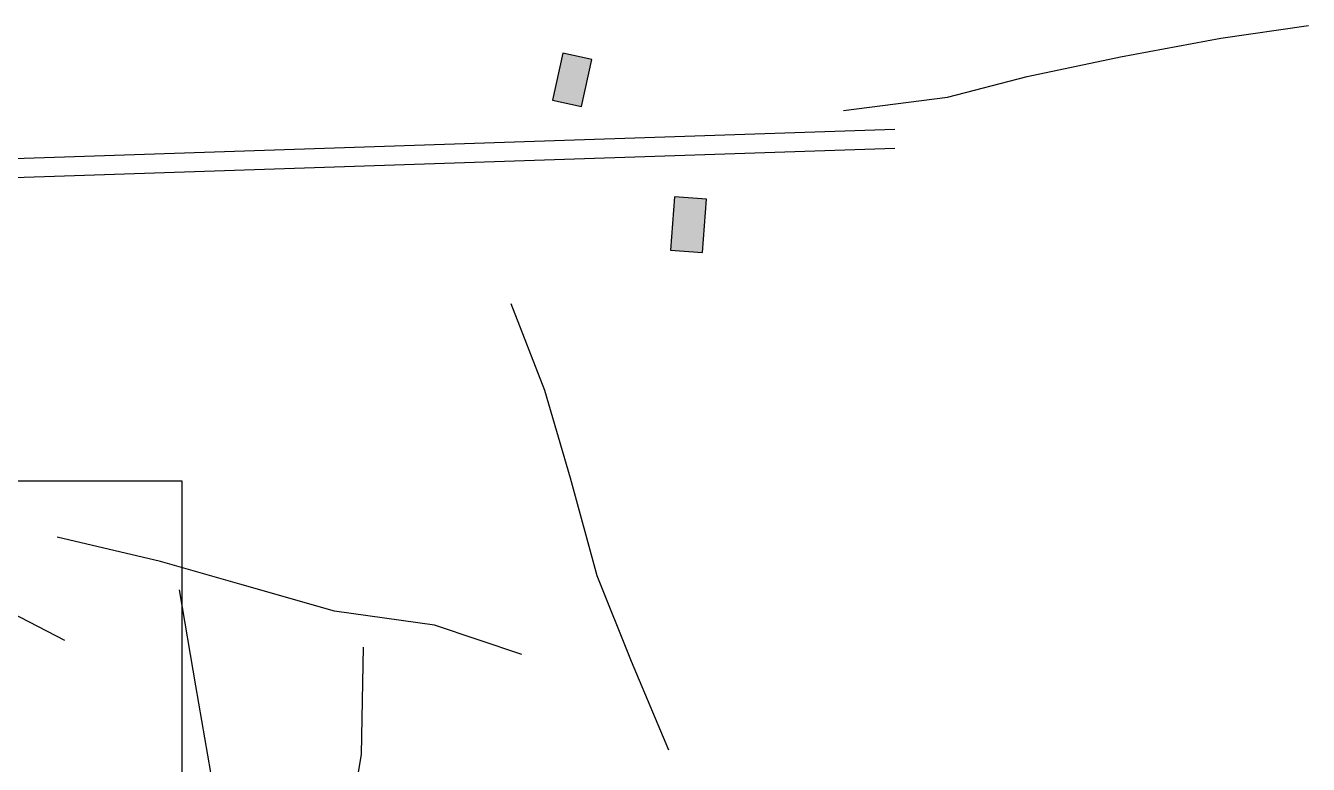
# Model space of a CAD drawing. Header units: millimetres. Extents: x 0 to 476461836, y 0 to 306518700.
# Drawn here: x 475898160 to 476437859, y 305903976 to 306214641 of the extents above; entities that cross this region are included whole.
import ezdxf

# ---------------------------------------------------------------- set-up
doc = ezdxf.new("R2010")
doc.units = ezdxf.units.MM
doc.header["$LTSCALE"] = 500
for name, color, linetype in [('IMAGES', 7, 'Continuous'), ('OSBASE$0$Building', 8, 'Continuous'), ('OSBASE$0$Field Boundary', 9, 'Continuous'), ('OSBASE$0$Road Edge', 8, 'Continuous')]:
    doc.layers.add(name, color=color, linetype=linetype)
picture_1 = doc.add_image_def('image1.jpg', size_in_pixel=(6000, 4000))

msp = doc.modelspace()

# ---------------------------------------------------------------- hatches: boundary and pattern name
at = {"layer": 'OSBASE$0$Building'}
for points in [[(476131984, 306180654), (476136313, 306200477), (476124145, 306203134), (476119815, 306183311)], [(476182977, 306119262), (476184669, 306141634), (476171221, 306142651), (476169529, 306120278)]]:
    msp.add_hatch(color=8, dxfattribs=at).paths.add_polyline_path(points)

# ---------------------------------------------------------------- linework, layer by layer
for points in [[(476131984, 306180654), (476136313, 306200477), (476124145, 306203134), (476119815, 306183311)], [(476182977, 306119262), (476184669, 306141634), (476171221, 306142651), (476169529, 306120278)]]:
    msp.add_lwpolyline(points, close=True, dxfattribs=at)
at = {"layer": 'OSBASE$0$Field Boundary'}
for points in [[(476242244, 306178939), (476285995, 306184535), (476319543, 306193270), (476358777, 306201550), (476400991, 306209442), (476437859, 306214641)], [(476168720, 305909963), (476153142, 305947264), (476138586, 305983202), (476127458, 306024381), (476116671, 306061168), (476102377, 306097588)], [(475914702, 305956060), (475877257, 305975410), (475839595, 305992135), (475807041, 306010489), (475769883, 306030114), (475736787, 306044591)], [(476106919, 305950199), (476070225, 305962550), (476028064, 305968369), (475988305, 305979682), (475954918, 305989266), (475911421, 305999541)], [(475997432, 305776286), (475988097, 305819768), (475986352, 305860823), (475976006, 305900518), (475969819, 305936922), (475962927, 305977343)], [(476027210, 305752316), (476032251, 305793086), (476033715, 305830078), (476032870, 305868505), (476039518, 305908229), (476040284, 305953268)]]:
    msp.add_lwpolyline(points, dxfattribs=at)
at = {"layer": 'OSBASE$0$Road Edge'}
for points in [[(475063910, 306131170), (476263910, 306171170)], [(475063910, 306123170), (476263910, 306163170)]]:
    msp.add_lwpolyline(points, dxfattribs=at)

# ---------------------------------------------------------------- pictures from other files: only their frames are drawn
at = {"layer": 'IMAGES'}
image = msp.add_image(picture_1, insert=(475363910, 305623170), size_in_units=(600000, 400000), dxfattribs=at)

doc.saveas('drawing.dxf')
